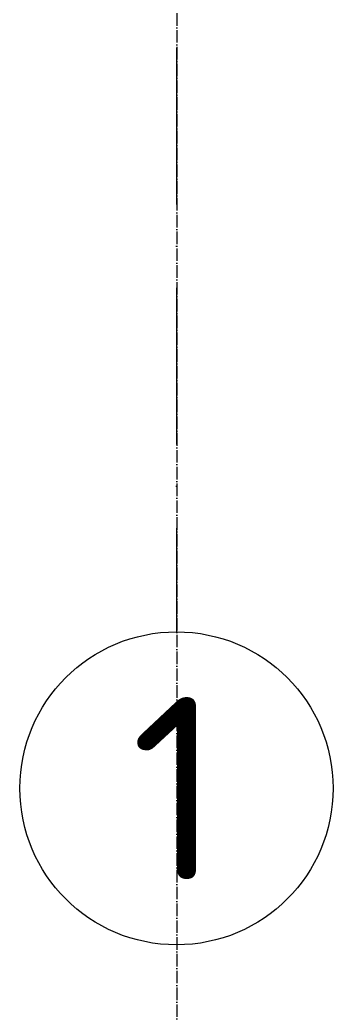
# Model space of a CAD drawing. Header units: millimetres. Extents: x -3455 to 18297, y -4324 to 8916.
# Drawn here: x -150 to 150, y -2015 to -1063 of the extents above; entities that cross this region are included whole.
import ezdxf
from ezdxf.enums import TextEntityAlignment as Align

# ---------------------------------------------------------------- set-up
doc = ezdxf.new("R2010")
doc.units = ezdxf.units.MM
doc.linetypes.add('ОВ_ШП', pattern=[460, 300, -80, 0, -80])
doc.linetypes.add('Осевая 12-2-2', pattern=[16, 12, -2, 0, -2])
for name, color, linetype, lineweight in [('S-GRID', 8, 'Continuous', 13), ('АР_подложка', 8, 'Continuous', 13), ('ОВ_размеры', 7, 'Continuous', 13)]:
    doc.layers.add(name, color=color, linetype=linetype, lineweight=lineweight)
doc.styles.add('GOST', font='isocpeur.ttf', dxfattribs={"width": 0.9})

# ---------------------------------------------------------------- blocks, each defined once
blk = doc.blocks.new('АР_Баня_план')
at = {"layer": 'S-GRID', "linetype": 'Осевая 12-2-2'}
blk.add_line((2168.19, 11472.64), (2168.19, 1288.7), dxfattribs=at)

msp = doc.modelspace()

# ---------------------------------------------------------------- block references
at = {"layer": 'АР_подложка'}
msp.add_blockref('АР_Баня_план', (-2168, -4673), dxfattribs=at)

# ---------------------------------------------------------------- next in the draw order: linework, layer by layer
at = {"layer": 'ОВ_размеры', "linetype": 'ОВ_ШП', "ltscale": 0.5}
msp.add_lwpolyline([(0, -400), (0, -1650)], dxfattribs=at)
at = {"layer": 'ОВ_размеры'}
msp.add_circle((0, -1800), 150, dxfattribs=at)

# ---------------------------------------------------------------- next in the draw order: texts
at = {"layer": 'ОВ_размеры', "style": 'GOST'}
msp.add_text('1', height=175, dxfattribs=at).set_placement((0, -1800), align=Align.MIDDLE_CENTER)

doc.saveas('drawing.dxf')
